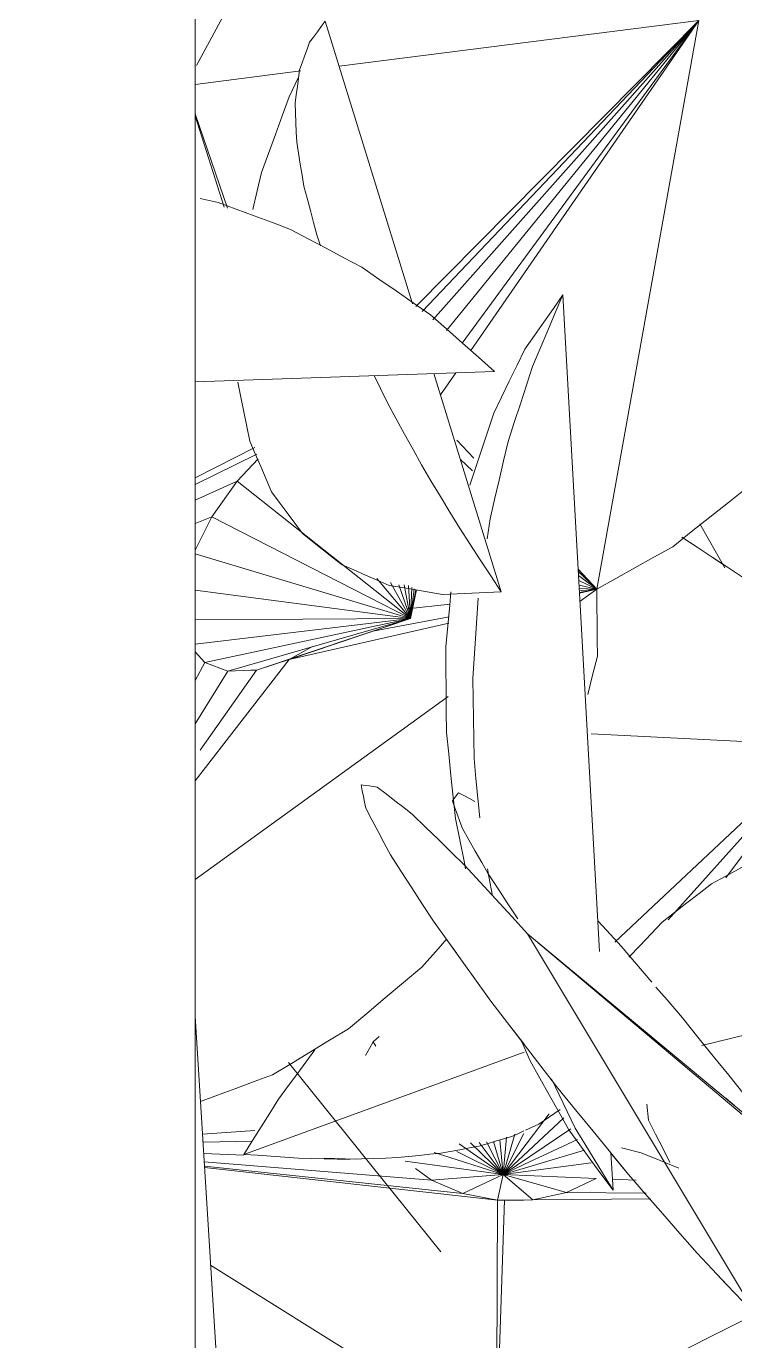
# Model space of a CAD drawing. Header units: metres. Extents: x -18.34 to -13.25, y -25.49 to -16.26.
# Drawn here: x -14.6005 to -14.5565, y -21.3096 to -21.2281 of the extents above; entities that cross this region are included whole.
import ezdxf

# ---------------------------------------------------------------- set-up
doc = ezdxf.new("R2010")
doc.units = ezdxf.units.M
for name, color, linetype, lineweight in [('Importações nas famílias', 7, 'Continuous', 5), ('Quadro estrutural', 7, 'Continuous', 5), ('Vegetação', 7, 'Continuous', 5)]:
    doc.layers.add(name, color=color, linetype=linetype, lineweight=lineweight)

# ---------------------------------------------------------------- blocks, each defined once
blk = doc.blocks.new('Tram - Tram-V1-Pavimento 02 - Executivo')
at = {"layer": 'Quadro estrutural'}
blk.add_line((3.386424, 0.05), (3.807143, 0.05), dxfattribs=at)
blk = doc.blocks.new('Planta_pergolado_12200 - plantas pergolado_skp_Component_12-V247-Pavimento 02 - Executivo')
at = {"layer": 'Importações nas famílias', "color": 9}
blk.add_line((0.163579, 0.077889), (0.162834, 0.077325), dxfattribs=at)
at = {"layer": 'Importações nas famílias', "color": 9, "flags": 128}
blk.add_lwpolyline([(0.165226, 0.078793), (0.164417, 0.078349), (0.163579, 0.077889)], dxfattribs=at)
blk = doc.blocks.new('Planta_pergolado_12200 - plantas pergolado_skp_Component_17-V248-Pavimento 02 - Executivo')
at = {"layer": 'Importações nas famílias', "color": 9}
blk.add_line((0.162618, 0.07909), (0.161993, 0.079499), dxfattribs=at)
at = {"layer": 'Importações nas famílias', "color": 9, "flags": 128}
blk.add_lwpolyline([(0.16476, 0.078644), (0.164046, 0.078793), (0.163332, 0.078942), (0.162618, 0.07909)], dxfattribs=at)
blk = doc.blocks.new('Planta_pergolado_12200 - plantas pergolado_skp_Component_16-V422-Pavimento 02 - Executivo')
for name in ['Planta_pergolado_12200 - plantas pergolado_skp_Component_17-V248-Pavimento 02 - Executivo', 'Planta_pergolado_12200 - plantas pergolado_skp_Component_12-V247-Pavimento 02 - Executivo']:
    blk.add_blockref(name, (0, 0))
blk = doc.blocks.new('Planta_pergolado_12200 - plantas pergolado_skp_-V3447-Pavimento 02 - Executivo')
blk.add_blockref('Planta_pergolado_12200 - plantas pergolado_skp_Component_16-V422-Pavimento 02 - Executivo', (-0.034859, 0.014488))
blk = doc.blocks.new('Planta_pergolado_12200 - plantas pergolado_skp_-V3448-Pavimento 02 - Executivo')
at = {"xscale": 1.254472261797389, "yscale": 1.254472261797389, "zscale": 1.254472261797389, "rotation": 44.99999999999149}
blk.add_blockref('Planta_pergolado_12200 - plantas pergolado_skp_-V3447-Pavimento 02 - Executivo', (0.101937, -0.102346), dxfattribs=at)
blk = doc.blocks.new('Planta_pergolado_12200 - plantas pergolado_skp_-V3475-Pavimento 02 - Executivo')
at = {"rotation": 89.9999999999999}
blk.add_blockref('Planta_pergolado_12200 - plantas pergolado_skp_-V3448-Pavimento 02 - Executivo', (0.274037, 0.01573), dxfattribs=at)
blk = doc.blocks.new('Planta_pergolado_12200 - plantas pergolado_skp_Component_12-V228-Pavimento 02 - Executivo')
at = {"layer": 'Importações nas famílias', "color": 9}
blk.add_line((0.136683, 0.009609), (0.142207, 0.024787), dxfattribs=at)
at = {"layer": 'Importações nas famílias', "color": 9, "flags": 128}
for points in [[(0.137562, 0.029542), (0.136817, 0.028978), (0.136073, 0.028414), (0.135328, 0.02785)], [(0.135328, 0.02785), (0.134695, 0.027195), (0.134063, 0.02654), (0.13343, 0.025885), (0.132797, 0.02523)], [(0.132797, 0.02523), (0.132291, 0.024499), (0.131784, 0.023769), (0.131278, 0.023038), (0.130772, 0.022308)], [(0.130772, 0.022308), (0.130404, 0.021519), (0.130036, 0.02073)]]:
    blk.add_lwpolyline(points, dxfattribs=at)
blk = doc.blocks.new('Planta_pergolado_12200 - plantas pergolado_skp_Component_12-V3567-Pavimento 02 - Executivo')
at = {"layer": 'Importações nas famílias', "color": 9}
for p, q in [((0.144043, 0.043789), (0.143701, 0.043467)), ((0.144287, 0.043591), (0.144043, 0.043789))]:
    blk.add_line(p, q, dxfattribs=at)
at = {"layer": 'Importações nas famílias', "color": 9, "flags": 128}
blk.add_lwpolyline([(0.144889, 0.044131), (0.144466, 0.04396), (0.144043, 0.043789)], dxfattribs=at)
blk = doc.blocks.new('Planta_pergolado_12200 - plantas pergolado_skp_Component_16-V3568-Pavimento 02 - Executivo')
for name in ['Planta_pergolado_12200 - plantas pergolado_skp_Component_12-V3567-Pavimento 02 - Executivo', 'Planta_pergolado_12200 - plantas pergolado_skp_Component_12-V228-Pavimento 02 - Executivo']:
    blk.add_blockref(name, (0, 0))
blk = doc.blocks.new('Planta_pergolado_12200 - plantas pergolado_skp_Component_12-V3582-Pavimento 02 - Executivo')
at = {"layer": 'Importações nas famílias', "color": 9}
for p, q in [((0.087886, 0.094079), (0.08735, 0.093419)), ((0.082272, 0.079301), (0.09338, 0.087619))]:
    blk.add_line(p, q, dxfattribs=at)
at = {"layer": 'Importações nas famílias', "color": 9, "flags": 128}
for points in [[(0.08735, 0.093419), (0.086892, 0.092651), (0.086434, 0.091883), (0.085977, 0.091115), (0.085519, 0.090347)], [(0.085519, 0.090347), (0.085149, 0.089489), (0.084779, 0.088631), (0.08441, 0.087773), (0.08404, 0.086915)], [(0.08404, 0.086915), (0.083767, 0.085987), (0.083495, 0.08506), (0.083222, 0.084132), (0.082949, 0.083204)], [(0.082949, 0.083204), (0.08278, 0.082228), (0.082611, 0.081253), (0.082442, 0.080277), (0.082272, 0.079301)]]:
    blk.add_lwpolyline(points, dxfattribs=at)
blk = doc.blocks.new('Planta_pergolado_12200 - plantas pergolado_skp_Component_16-V3586-Pavimento 02 - Executivo')
blk.add_blockref('Planta_pergolado_12200 - plantas pergolado_skp_Component_12-V3582-Pavimento 02 - Executivo', (0, 0))
blk = doc.blocks.new('Planta_pergolado_12200 - plantas pergolado_skp_Component_12-V3587-Pavimento 02 - Executivo')
at = {"layer": 'Importações nas famílias', "color": 9}
blk.add_line((0.121707, 0.050667), (0.111787, 0.064726), dxfattribs=at)
at = {"layer": 'Importações nas famílias', "color": 9, "flags": 128}
for points in [[(0.121707, 0.050667), (0.121563, 0.051565), (0.121418, 0.052464)], [(0.121811, 0.052134), (0.121759, 0.0514), (0.121707, 0.050667)]]:
    blk.add_lwpolyline(points, dxfattribs=at)
blk = doc.blocks.new('Planta_pergolado_12200 - plantas pergolado_skp_Component_16-V3588-Pavimento 02 - Executivo')
blk.add_blockref('Planta_pergolado_12200 - plantas pergolado_skp_Component_12-V3587-Pavimento 02 - Executivo', (0, 0))
blk = doc.blocks.new('Planta_pergolado_12200 - plantas pergolado_skp_Component_12-V3604-Pavimento 02 - Executivo')
at = {"layer": 'Importações nas famílias', "color": 9}
for q in [(0.060401, 0.089204), (0.050483, 0.061974)]:
    blk.add_line((0.050463, 0.061898), q, dxfattribs=at)
at = {"layer": 'Importações nas famílias', "color": 9, "flags": 128}
for points in [[(0.057965, 0.09361), (0.057397, 0.093298), (0.056558, 0.092838), (0.055719, 0.092378)], [(0.055719, 0.092378), (0.054975, 0.091814), (0.05423, 0.091249), (0.053485, 0.090685), (0.052741, 0.090121)], [(0.052741, 0.090121), (0.052108, 0.089466), (0.051475, 0.088811), (0.050842, 0.088156), (0.05021, 0.087501)], [(0.05021, 0.087501), (0.049703, 0.086771), (0.049197, 0.08604), (0.048691, 0.08531), (0.048184, 0.084579)], [(0.048184, 0.084579), (0.047817, 0.08379), (0.047449, 0.083002), (0.047081, 0.082213), (0.046713, 0.081424)], [(0.046713, 0.081424), (0.046492, 0.080595), (0.046272, 0.079767), (0.046051, 0.078938), (0.04583, 0.07811)], [(0.04583, 0.07811), (0.045762, 0.077261), (0.045693, 0.076412), (0.045624, 0.075563), (0.045556, 0.074714)], [(0.04732, 0.067019), (0.047613, 0.066414), (0.047997, 0.065623), (0.04838, 0.064832)], [(0.04838, 0.064832), (0.048901, 0.064099), (0.049422, 0.063365), (0.049942, 0.062632), (0.050463, 0.061898)]]:
    blk.add_lwpolyline(points, dxfattribs=at)
blk = doc.blocks.new('Planta_pergolado_12200 - plantas pergolado_skp_Component_16-V3608-Pavimento 02 - Executivo')
blk.add_blockref('Planta_pergolado_12200 - plantas pergolado_skp_Component_12-V3604-Pavimento 02 - Executivo', (0, 0))
blk = doc.blocks.new('Planta_pergolado_12200 - plantas pergolado_skp_-V3609-Pavimento 02 - Executivo')
at = {"layer": 'Importações nas famílias', "color": 9}
blk.add_line((0.109758, 0.049088), (0.109758, 0.060335), dxfattribs=at)
for name in ['Planta_pergolado_12200 - plantas pergolado_skp_Component_16-V3586-Pavimento 02 - Executivo', 'Planta_pergolado_12200 - plantas pergolado_skp_Component_16-V3608-Pavimento 02 - Executivo', 'Planta_pergolado_12200 - plantas pergolado_skp_Component_16-V3588-Pavimento 02 - Executivo']:
    blk.add_blockref(name, (0, 0))
blk = doc.blocks.new('Planta_pergolado_12200 - plantas pergolado_skp_-V3610-Pavimento 02 - Executivo')
at = {"xscale": 1.254472261797389, "yscale": 1.254472261797389, "zscale": 1.254472261797389, "rotation": 44.99999999999149}
blk.add_blockref('Planta_pergolado_12200 - plantas pergolado_skp_-V3609-Pavimento 02 - Executivo', (0.101937, -0.102346), dxfattribs=at)
blk.add_blockref('Planta_pergolado_12200 - plantas pergolado_skp_Component_16-V3568-Pavimento 02 - Executivo', (0, 0))
blk = doc.blocks.new('Planta_pergolado_12200 - plantas pergolado_skp_Component_12-V3612-Pavimento 02 - Executivo')
at = {"layer": 'Importações nas famílias', "color": 9}
blk.add_line((0.114472, 0.194732), (0.112094, 0.196441), dxfattribs=at)
at = {"layer": 'Importações nas famílias', "color": 9, "flags": 128}
for points in [[(0.104499, 0.190306), (0.105152, 0.190063), (0.105953, 0.189766)], [(0.105953, 0.189766), (0.106818, 0.189601), (0.107684, 0.189437), (0.108549, 0.189272), (0.109414, 0.189107)], [(0.113051, 0.188992), (0.113982, 0.1891), (0.114914, 0.189208), (0.115846, 0.189316), (0.116778, 0.189424)], [(0.116778, 0.189424), (0.11771, 0.189667), (0.118643, 0.189909)], [(0.109414, 0.189107), (0.110323, 0.189078), (0.111232, 0.189049), (0.112141, 0.189021), (0.113051, 0.188992)]]:
    blk.add_lwpolyline(points, dxfattribs=at)
blk = doc.blocks.new('Planta_pergolado_12200 - plantas pergolado_skp_Component_16-V3614-Pavimento 02 - Executivo')
blk.add_blockref('Planta_pergolado_12200 - plantas pergolado_skp_Component_12-V3612-Pavimento 02 - Executivo', (0, 0))
blk = doc.blocks.new('Planta_pergolado_12200 - plantas pergolado_skp_Component_12-V3630-Pavimento 02 - Executivo')
at = {"layer": 'Importações nas famílias', "color": 9}
blk.add_line((0.143692, 0.203284), (0.151361, 0.218825), dxfattribs=at)
at = {"layer": 'Importações nas famílias', "color": 9, "flags": 128}
for points in [[(0.151361, 0.218825), (0.150512, 0.218409), (0.149662, 0.217993), (0.148813, 0.217577), (0.147964, 0.217161)], [(0.151239, 0.215636), (0.151269, 0.216433), (0.1513, 0.21723), (0.15133, 0.218027), (0.151361, 0.218825)], [(0.147964, 0.217161), (0.147195, 0.216715), (0.146425, 0.216268), (0.145656, 0.215822), (0.144887, 0.215375)], [(0.150979, 0.212656), (0.151044, 0.213401), (0.151109, 0.214146), (0.151174, 0.214891), (0.151239, 0.215636)], [(0.150584, 0.20992), (0.150683, 0.210604), (0.150781, 0.211288), (0.15088, 0.211972), (0.150979, 0.212656)], [(0.150059, 0.207457), (0.15019, 0.208073), (0.150321, 0.208689), (0.150453, 0.209304), (0.150584, 0.20992)], [(0.149409, 0.205295), (0.149572, 0.205836), (0.149734, 0.206376), (0.149896, 0.206917), (0.150059, 0.207457)], [(0.148642, 0.203458), (0.148834, 0.203917), (0.149026, 0.204377), (0.149218, 0.204836), (0.149409, 0.205295)], [(0.14825, 0.202789), (0.148423, 0.203085), (0.148642, 0.203458)], [(0.147767, 0.201966), (0.147985, 0.202339), (0.148204, 0.202712)], [(0.146792, 0.200836), (0.147035, 0.201119), (0.147279, 0.201401), (0.147523, 0.201684), (0.147767, 0.201966)]]:
    blk.add_lwpolyline(points, dxfattribs=at)
blk = doc.blocks.new('Planta_pergolado_12200 - plantas pergolado_skp_Component_17-V3632-Pavimento 02 - Executivo')
at = {"layer": 'Importações nas famílias', "color": 9}
for p, q in [((0.149916, 0.218335), (0.150455, 0.221335)), ((0.150534, 0.218406), (0.150916, 0.221255)), ((0.151403, 0.21882), (0.151568, 0.221143)), ((0.151675, 0.207822), (0.152031, 0.221063)), ((0.152289, 0.221018), (0.152249, 0.205924)), ((0.152357, 0.221007), (0.15242, 0.203888)), ((0.16613, 0.203151), (0.157959, 0.22004)), ((0.150942, 0.212333), (0.151071, 0.21415)), ((0.150887, 0.203713), (0.150738, 0.209453)), ((0.151106, 0.208812), (0.151675, 0.207822)), ((0.150887, 0.203713), (0.150068, 0.207845)), ((0.150887, 0.203713), (0.151675, 0.207822)), ((0.151675, 0.207822), (0.152249, 0.205924)), ((0.150887, 0.203713), (0.149392, 0.206445)), ((0.149853, 0.206546), (0.150887, 0.203713)), ((0.149279, 0.205805), (0.150887, 0.203713)), ((0.150887, 0.203713), (0.152249, 0.205924)), ((0.152249, 0.205924), (0.15242, 0.203888)), ((0.150887, 0.203713), (0.149115, 0.204879)), ((0.14919, 0.205305), (0.150887, 0.203713)), ((0.150887, 0.203713), (0.148908, 0.204138)), ((0.149046, 0.204493), (0.150887, 0.203713)), ((0.150887, 0.203713), (0.15242, 0.203888)), ((0.15242, 0.203888), (0.152371, 0.203479)), ((0.15242, 0.203888), (0.166278, 0.202441)), ((0.150887, 0.203713), (0.14711, 0.201443)), ((0.150887, 0.203713), (0.14724, 0.200577)), ((0.150887, 0.203713), (0.147837, 0.200096)), ((0.148404, 0.202773), (0.150887, 0.203713)), ((0.150887, 0.203713), (0.14849, 0.20329)), ((0.150887, 0.203713), (0.148718, 0.203752)), ((0.150887, 0.203713), (0.148985, 0.199168)), ((0.150887, 0.203713), (0.149661, 0.198705)), ((0.150887, 0.203713), (0.150195, 0.202578)), ((0.150887, 0.203713), (0.150543, 0.198329)), ((0.150887, 0.203713), (0.151538, 0.199957)), ((0.150887, 0.203713), (0.152178, 0.201853)), ((0.152371, 0.203479), (0.152178, 0.201853)), ((0.152371, 0.203479), (0.152239, 0.202356)), ((0.166279, 0.202434), (0.152371, 0.203479)), ((0.150195, 0.202578), (0.148404, 0.199638)), ((0.152178, 0.201853), (0.151374, 0.195041)), ((0.152178, 0.201853), (0.151538, 0.199957)), ((0.157373, 0.188265), (0.166332, 0.202182)), ((0.124894, 0.201396), (0.12411, 0.187879)), ((0.151538, 0.199957), (0.150543, 0.198329)), ((0.151538, 0.199957), (0.151071, 0.19534)), ((0.136781, 0.198737), (0.12411, 0.187879)), ((0.150482, 0.197382), (0.150393, 0.19601)), ((0.135157, 0.195784), (0.12411, 0.187879)), ((0.12411, 0.187879), (0.132367, 0.192722))]:
    blk.add_line(p, q, dxfattribs=at)
at = {"layer": 'Importações nas famílias', "color": 9, "flags": 128}
blk.add_lwpolyline([(0.114902, 0.193641), (0.114421, 0.19458), (0.113939, 0.195519), (0.113457, 0.196458), (0.112976, 0.197397)], dxfattribs=at)
blk = doc.blocks.new('Planta_pergolado_12200 - plantas pergolado_skp_Component_16-V3633-Pavimento 02 - Executivo')
for name in ['Planta_pergolado_12200 - plantas pergolado_skp_Component_17-V3632-Pavimento 02 - Executivo', 'Planta_pergolado_12200 - plantas pergolado_skp_Component_12-V3630-Pavimento 02 - Executivo']:
    blk.add_blockref(name, (0, 0))
blk = doc.blocks.new('Planta_pergolado_12200 - plantas pergolado_skp_Component_17-V3647-Pavimento 02 - Executivo')
at = {"layer": 'Importações nas famílias', "color": 9, "flags": 128}
blk.add_lwpolyline([(0.114902, 0.193641), (0.114421, 0.19458), (0.113939, 0.195519), (0.113457, 0.196458), (0.112976, 0.197397)], dxfattribs=at)
blk = doc.blocks.new('Planta_pergolado_12200 - plantas pergolado_skp_Component_16-V3648-Pavimento 02 - Executivo')
blk.add_blockref('Planta_pergolado_12200 - plantas pergolado_skp_Component_17-V3647-Pavimento 02 - Executivo', (0, 0))
blk = doc.blocks.new('Planta_pergolado_12200 - plantas pergolado_skp_Component_17-V3664-Pavimento 02 - Executivo')
at = {"layer": 'Importações nas famílias', "color": 9}
for p, q in [((0.187786, 0.130871), (0.19225, 0.152901)), ((0.187979, 0.131085), (0.19225, 0.152901)), ((0.19225, 0.152901), (0.19508, 0.13239)), ((0.189761, 0.140701), (0.189866, 0.141216))]:
    blk.add_line(p, q, dxfattribs=at)
at = {"layer": 'Importações nas famílias', "color": 9, "flags": 128}
for points in [[(0.192938, 0.160543), (0.193058, 0.161047), (0.193178, 0.16155), (0.193298, 0.162054), (0.193418, 0.162558)], [(0.193418, 0.162558), (0.193548, 0.162694), (0.193677, 0.16283), (0.193806, 0.162967), (0.193936, 0.163103)], [(0.193936, 0.163103), (0.194064, 0.16286), (0.194192, 0.162617), (0.194319, 0.162374), (0.194447, 0.162131)], [(0.194447, 0.162131), (0.194563, 0.16153), (0.194678, 0.160928), (0.194793, 0.160327), (0.194909, 0.159725)], [(0.192537, 0.157229), (0.192638, 0.158058), (0.192738, 0.158886), (0.192838, 0.159714), (0.192938, 0.160543)], [(0.190319, 0.159201), (0.19043, 0.159466), (0.190541, 0.159732), (0.190652, 0.159998)], [(0.190652, 0.159998), (0.190766, 0.159968), (0.19088, 0.159938), (0.190994, 0.159909), (0.191108, 0.159879)], [(0.191108, 0.159879), (0.191218, 0.159555), (0.191327, 0.159232), (0.191437, 0.158909), (0.191546, 0.158585)], [(0.194909, 0.159725), (0.195002, 0.158817), (0.195095, 0.157908), (0.195188, 0.157), (0.195281, 0.156091)], [(0.191546, 0.158585), (0.191643, 0.15799), (0.191741, 0.157395), (0.191838, 0.1568), (0.191935, 0.156205)], [(0.19225, 0.152901), (0.192322, 0.153983), (0.192393, 0.155065), (0.192465, 0.156147), (0.192537, 0.157229)], [(0.191935, 0.156205), (0.192014, 0.155379), (0.192092, 0.154553), (0.192171, 0.153727)], [(0.195281, 0.156091), (0.195343, 0.154953), (0.195406, 0.153815), (0.195469, 0.152678), (0.195531, 0.15154)], [(0.189237, 0.149742), (0.189296, 0.150713), (0.189334, 0.151331)], [(0.195531, 0.15154), (0.195558, 0.150269), (0.195585, 0.148999), (0.195612, 0.147729), (0.195639, 0.146459)], [(0.189172, 0.147559), (0.189204, 0.14865), (0.189237, 0.149742)], [(0.189107, 0.145375), (0.189139, 0.146467), (0.189163, 0.147253)], [(0.195639, 0.146459), (0.195628, 0.145165), (0.195617, 0.143872), (0.195606, 0.142578), (0.195596, 0.141284)], [(0.189095, 0.140822), (0.189098, 0.14196), (0.189101, 0.143098), (0.189104, 0.144237), (0.189107, 0.145375)], [(0.195596, 0.141284), (0.195548, 0.140077), (0.1955, 0.13887), (0.195452, 0.137664), (0.195403, 0.136457)], [(0.195403, 0.136457), (0.195323, 0.13544), (0.195242, 0.134423), (0.195161, 0.133406), (0.19508, 0.13239)]]:
    blk.add_lwpolyline(points, dxfattribs=at)
blk = doc.blocks.new('Planta_pergolado_12200 - plantas pergolado_skp_Component_16-V3665-Pavimento 02 - Executivo')
blk.add_blockref('Planta_pergolado_12200 - plantas pergolado_skp_Component_17-V3664-Pavimento 02 - Executivo', (0, 0))
blk = doc.blocks.new('Planta_pergolado_12200 - plantas pergolado_skp_Component_17-V3681-Pavimento 02 - Executivo')
at = {"layer": 'Importações nas famílias', "color": 9}
for p, q in [((0.195343, 0.154953), (0.195382, 0.154242)), ((0.195406, 0.153815), (0.195469, 0.152678)), ((0.195487, 0.152338), (0.195531, 0.15154)), ((0.195606, 0.142568), (0.195596, 0.141284))]:
    blk.add_line(p, q, dxfattribs=at)
at = {"layer": 'Importações nas famílias', "color": 9, "flags": 128}
for points in [[(0.195531, 0.15154), (0.195558, 0.150269), (0.195585, 0.149018)], [(0.195596, 0.141284), (0.195548, 0.140077), (0.1955, 0.13887), (0.195452, 0.137664), (0.195403, 0.136457)], [(0.195403, 0.136457), (0.195323, 0.13544), (0.195249, 0.134521)]]:
    blk.add_lwpolyline(points, dxfattribs=at)
blk = doc.blocks.new('Planta_pergolado_12200 - plantas pergolado_skp_Component_16-V3682-Pavimento 02 - Executivo')
blk.add_blockref('Planta_pergolado_12200 - plantas pergolado_skp_Component_17-V3681-Pavimento 02 - Executivo', (0, 0))
blk = doc.blocks.new('Planta_pergolado_12200 - plantas pergolado_skp_-V3686-Pavimento 02 - Executivo')
for name in ['Planta_pergolado_12200 - plantas pergolado_skp_Component_16-V3665-Pavimento 02 - Executivo', 'Planta_pergolado_12200 - plantas pergolado_skp_Component_16-V3682-Pavimento 02 - Executivo']:
    blk.add_blockref(name, (0, 0))
blk = doc.blocks.new('Planta_pergolado_12200 - plantas pergolado_skp_-V3687-Pavimento 02 - Executivo')
for name in ['Planta_pergolado_12200 - plantas pergolado_skp_Component_16-V3614-Pavimento 02 - Executivo', 'Planta_pergolado_12200 - plantas pergolado_skp_Component_16-V3633-Pavimento 02 - Executivo', 'Planta_pergolado_12200 - plantas pergolado_skp_Component_16-V3648-Pavimento 02 - Executivo']:
    blk.add_blockref(name, (0, 0))
at = {"xscale": 1.254472261797389, "yscale": 1.254472261797389, "zscale": 1.254472261797389, "rotation": 44.99999999999149}
blk.add_blockref('Planta_pergolado_12200 - plantas pergolado_skp_-V3686-Pavimento 02 - Executivo', (0.101937, -0.102346), dxfattribs=at)
blk = doc.blocks.new('Planta_pergolado_12200 - plantas pergolado_skp_Component_17-V3750-Pavimento 02 - Executivo')
at = {"layer": 'Importações nas famílias', "color": 9, "flags": 128}
blk.add_lwpolyline([(0.114267, 0.194879), (0.113939, 0.195519), (0.113457, 0.196458), (0.112976, 0.197397)], dxfattribs=at)
blk = doc.blocks.new('Planta_pergolado_12200 - plantas pergolado_skp_Component_16-V3751-Pavimento 02 - Executivo')
blk.add_blockref('Planta_pergolado_12200 - plantas pergolado_skp_Component_17-V3750-Pavimento 02 - Executivo', (0, 0))
blk = doc.blocks.new('Planta_pergolado_12200 - plantas pergolado_skp_Component_16-V3754-Pavimento 02 - Executivo')
blk.add_blockref('Planta_pergolado_12200 - plantas pergolado_skp_Component_17-V3750-Pavimento 02 - Executivo', (0, 0))
blk = doc.blocks.new('Planta_pergolado_12200 - plantas pergolado_skp_-V3780-Pavimento 02 - Executivo')
for name in ['Planta_pergolado_12200 - plantas pergolado_skp_Component_16-V3751-Pavimento 02 - Executivo', 'Planta_pergolado_12200 - plantas pergolado_skp_Component_16-V3754-Pavimento 02 - Executivo']:
    blk.add_blockref(name, (0, 0))
blk = doc.blocks.new('Planta_pergolado_12200 - plantas pergolado_skp_-V3781-Pavimento 02 - Executivo')
at = {"rotation": 89.9999999999999}
for name, p in [('Planta_pergolado_12200 - plantas pergolado_skp_-V3610-Pavimento 02 - Executivo', (0.52797, 0.01573)), ('Planta_pergolado_12200 - plantas pergolado_skp_-V3687-Pavimento 02 - Executivo', (0.696245, 0.01573)), ('Planta_pergolado_12200 - plantas pergolado_skp_-V3780-Pavimento 02 - Executivo', (0.696245, 0.01573))]:
    blk.add_blockref(name, p, dxfattribs=at)
blk = doc.blocks.new('Planta_pergolado_12200 - plantas pergolado_skp_Component_12-V3878-Pavimento 02 - Executivo')
at = {"layer": 'Importações nas famílias', "color": 9}
for p, q in [((-0.267413, -0.165639), (-0.266182, -0.165823)), ((-0.298637, -0.167804), (-0.299817, -0.168305)), ((-0.293028, -0.172625), (-0.252276, -0.17034)), ((-0.307838, -0.173456), (-0.305496, -0.173324))]:
    blk.add_line(p, q, dxfattribs=at)
at = {"layer": 'Importações nas famílias', "color": 9, "flags": 128}
for points in [[(-0.279428, -0.163118), (-0.280766, -0.163258), (-0.282104, -0.163398), (-0.283442, -0.163538), (-0.28478, -0.163678)], [(-0.274114, -0.16308), (-0.275442, -0.163089), (-0.276771, -0.163099), (-0.2781, -0.163108), (-0.279428, -0.163118)], [(-0.270714, -0.163401), (-0.271538, -0.163323), (-0.272826, -0.163201), (-0.274114, -0.16308)], [(-0.28478, -0.163678), (-0.286096, -0.163945), (-0.287412, -0.164213), (-0.287888, -0.16431)], [(-0.281054, -0.164831), (-0.27981, -0.164812), (-0.278567, -0.164793), (-0.277324, -0.164775), (-0.27608, -0.164756)], [(-0.27608, -0.164756), (-0.274836, -0.164839), (-0.273592, -0.164922), (-0.272348, -0.165005), (-0.271105, -0.165088)], [(-0.25962, -0.166051), (-0.260738, -0.165679), (-0.261856, -0.165307), (-0.262974, -0.164936), (-0.264092, -0.164564)], [(-0.284741, -0.165191), (-0.283512, -0.165071), (-0.282283, -0.164951), (-0.281054, -0.164831)], [(-0.289573, -0.165971), (-0.288372, -0.165751), (-0.287888, -0.165662)], [(-0.266182, -0.165823), (-0.264979, -0.166105), (-0.263775, -0.166388), (-0.262572, -0.16667), (-0.261368, -0.166952)], [(-0.25565, -0.167991), (-0.256643, -0.167506), (-0.257635, -0.167021), (-0.258628, -0.166536), (-0.25962, -0.166051)], [(-0.261368, -0.166952), (-0.260205, -0.16733), (-0.259042, -0.167708), (-0.257878, -0.168086), (-0.256715, -0.168464)], [(-0.252276, -0.17034), (-0.253119, -0.169753), (-0.253963, -0.169166), (-0.254807, -0.168579), (-0.25565, -0.167991)], [(-0.299817, -0.168305), (-0.300888, -0.168905), (-0.301958, -0.169506), (-0.303028, -0.170107), (-0.304098, -0.170708)], [(-0.256715, -0.168464), (-0.255605, -0.168933), (-0.254495, -0.169402), (-0.253386, -0.169871), (-0.252276, -0.17034)], [(-0.303993, -0.171115), (-0.302954, -0.170613), (-0.301915, -0.170112), (-0.300936, -0.16964)], [(-0.304098, -0.170708), (-0.305033, -0.171395), (-0.305968, -0.172082), (-0.306903, -0.172769), (-0.307838, -0.173456)], [(-0.307838, -0.173456), (-0.306876, -0.17287), (-0.305915, -0.172285), (-0.304954, -0.1717), (-0.303993, -0.171115)]]:
    blk.add_lwpolyline(points, dxfattribs=at)
blk = doc.blocks.new('Planta_pergolado_12200 - plantas pergolado_skp_Component_12-V2932-Pavimento 02 - Executivo')
at = {"layer": 'Importações nas famílias', "color": 9}
for p, q in [((-0.238808, -0.153911), (-0.239981, -0.15335)), ((-0.252829, -0.161004), (-0.235289, -0.155594)), ((-0.249231, -0.155312), (-0.248551, -0.155074)), ((-0.270711, -0.166519), (-0.257154, -0.162338))]:
    blk.add_line(p, q, dxfattribs=at)
at = {"layer": 'Importações nas famílias', "color": 9, "flags": 128}
for points in [[(-0.257704, -0.15017), (-0.258617, -0.150357), (-0.259529, -0.150543), (-0.260441, -0.15073), (-0.261353, -0.150917)], [(-0.261353, -0.150917), (-0.262141, -0.151254), (-0.262929, -0.151592), (-0.263717, -0.15193), (-0.264504, -0.152267)], [(-0.244677, -0.151653), (-0.245825, -0.151376), (-0.246972, -0.151098)], [(-0.239981, -0.15335), (-0.241155, -0.152926), (-0.242329, -0.152502), (-0.243503, -0.152078), (-0.244677, -0.151653)], [(-0.264504, -0.152267), (-0.265149, -0.152748), (-0.265794, -0.153228), (-0.26644, -0.153709), (-0.267085, -0.15419)], [(-0.245526, -0.154274), (-0.244842, -0.154162), (-0.244158, -0.15405), (-0.243474, -0.153937), (-0.24279, -0.153825)], [(-0.24279, -0.153825), (-0.242186, -0.153803), (-0.241582, -0.15378), (-0.240978, -0.153757), (-0.240374, -0.153734)], [(-0.240374, -0.153734), (-0.239856, -0.153801), (-0.239338, -0.153868), (-0.238821, -0.153934), (-0.238303, -0.154001)], [(-0.238303, -0.154001), (-0.237878, -0.154157), (-0.237453, -0.154312), (-0.237027, -0.154468), (-0.236602, -0.154623)], [(-0.267085, -0.15419), (-0.267572, -0.154802), (-0.268059, -0.155414), (-0.268546, -0.156026), (-0.269033, -0.156639)], [(-0.248551, -0.155074), (-0.247795, -0.154874), (-0.247039, -0.154674), (-0.246282, -0.154474), (-0.245526, -0.154274)], [(-0.236602, -0.154623), (-0.236274, -0.154866), (-0.235945, -0.155109), (-0.235617, -0.155351), (-0.235289, -0.155594)], [(-0.269033, -0.156639), (-0.269351, -0.157368), (-0.269669, -0.158098), (-0.269986, -0.158828), (-0.270304, -0.159557)], [(-0.25901, -0.159482), (-0.25809, -0.159035), (-0.257282, -0.158642)], [(-0.270304, -0.159557), (-0.270445, -0.160387), (-0.270586, -0.161217), (-0.270727, -0.162047), (-0.270868, -0.162877)], [(-0.262828, -0.161565), (-0.261873, -0.161044), (-0.260919, -0.160523), (-0.259964, -0.160003), (-0.25901, -0.159482)], [(-0.266743, -0.16392), (-0.265764, -0.163331), (-0.264785, -0.162742), (-0.263807, -0.162154), (-0.262828, -0.161565)], [(-0.270868, -0.162877), (-0.270829, -0.163787), (-0.27079, -0.164698), (-0.27075, -0.165608), (-0.270711, -0.166519)], [(-0.270711, -0.166519), (-0.269719, -0.165869), (-0.268727, -0.165219), (-0.267735, -0.164569), (-0.266743, -0.16392)]]:
    blk.add_lwpolyline(points, dxfattribs=at)
blk = doc.blocks.new('Planta_pergolado_12200 - plantas pergolado_skp_Component_17-V3880-Pavimento 02 - Executivo')
at = {"layer": 'Importações nas famílias', "color": 9}
for p, q in [((-0.277203, -0.163232), (-0.28856, -0.147518)), ((-0.274913, -0.153368), (-0.28244, -0.147518)), ((-0.278896, -0.147518), (-0.27562, -0.149549)), ((-0.276201, -0.147518), (-0.275089, -0.148116)), ((-0.275089, -0.148116), (-0.274427, -0.147518)), ((-0.272357, -0.160886), (-0.273959, -0.147518)), ((-0.272357, -0.160886), (-0.272435, -0.147518)), ((-0.272357, -0.160886), (-0.270598, -0.147518)), ((-0.272357, -0.160886), (-0.268349, -0.147518)), ((-0.266046, -0.148566), (-0.268125, -0.147518)), ((-0.266046, -0.148566), (-0.266464, -0.147518)), ((-0.263835, -0.150136), (-0.265021, -0.147518)), ((-0.262163, -0.151356), (-0.264043, -0.147518)), ((-0.261757, -0.151231), (-0.263633, -0.147518)), ((-0.246889, -0.149532), (-0.241031, -0.147518)), ((-0.241168, -0.147518), (-0.246828, -0.149322)), ((-0.239216, -0.147518), (-0.238381, -0.154093)), ((-0.27556, -0.151341), (-0.280542, -0.147833)), ((-0.27562, -0.149549), (-0.275089, -0.148116)), ((-0.272357, -0.160886), (-0.275089, -0.148116)), ((-0.272357, -0.160886), (-0.266046, -0.148566)), ((-0.263835, -0.150136), (-0.266046, -0.148566)), ((-0.275572, -0.150981), (-0.27562, -0.149549)), ((-0.272357, -0.160886), (-0.27562, -0.149549)), ((-0.272357, -0.160886), (-0.263835, -0.150136)), ((-0.26245, -0.151444), (-0.263835, -0.150136)), ((-0.275572, -0.150981), (-0.27556, -0.151341)), ((-0.27556, -0.151341), (-0.272357, -0.160886)), ((-0.27556, -0.151341), (-0.274913, -0.153368)), ((-0.272357, -0.160886), (-0.274913, -0.153368)), ((-0.274913, -0.153368), (-0.274106, -0.154811)), ((-0.274913, -0.153368), (-0.272643, -0.163276)), ((-0.238081, -0.156455), (-0.235244, -0.178789)), ((-0.27226, -0.163292), (-0.273149, -0.158557)), ((-0.272357, -0.160886), (-0.269873, -0.158793)), ((-0.272357, -0.160886), (-0.270122, -0.15964)), ((-0.272357, -0.160886), (-0.270275, -0.160159)), ((-0.272357, -0.160886), (-0.270271, -0.160493)), ((-0.271479, -0.163342), (-0.271754, -0.160675)), ((-0.272357, -0.160886), (-0.270314, -0.160763)), ((-0.272357, -0.160886), (-0.270586, -0.161216)), ((-0.270526, -0.161117), (-0.272357, -0.160886)), ((-0.272357, -0.160886), (-0.270438, -0.16097)), ((-0.270589, -0.161267), (-0.272357, -0.160886)), ((-0.235244, -0.178789), (-0.252996, -0.161217)), ((-0.253826, -0.162274), (-0.235244, -0.178789)), ((-0.235244, -0.178789), (-0.253315, -0.161623)), ((-0.258482, -0.162747), (-0.257108, -0.163696)), ((-0.254497, -0.163129), (-0.235244, -0.178789)), ((-0.262418, -0.164818), (-0.261289, -0.163756)), ((-0.263202, -0.164734), (-0.262488, -0.163983)), ((-0.255736, -0.164643), (-0.235244, -0.178789)), ((-0.25527, -0.164085), (-0.235244, -0.178789)), ((-0.27054, -0.172452), (-0.269308, -0.171295)), ((-0.27054, -0.172452), (-0.26931, -0.171296)), ((-0.27054, -0.172452), (-0.269448, -0.171303)), ((-0.27054, -0.172452), (-0.271295, -0.171407)), ((-0.270786, -0.171378), (-0.27054, -0.172452)), ((-0.27054, -0.172452), (-0.270742, -0.171376)), ((-0.27054, -0.172452), (-0.270652, -0.171371)), ((-0.27054, -0.172452), (-0.269701, -0.171317)), ((-0.27054, -0.172452), (-0.270002, -0.171334)), ((-0.27054, -0.172452), (-0.270282, -0.17135)), ((-0.27054, -0.172452), (-0.270501, -0.171362)), ((-0.27054, -0.172452), (-0.235244, -0.178789))]:
    blk.add_line(p, q, dxfattribs=at)
at = {"layer": 'Importações nas famílias', "color": 9, "flags": 128}
for points in [[(-0.23425, -0.149666), (-0.235511, -0.148979), (-0.236771, -0.148293), (-0.238032, -0.147607)], [(-0.302335, -0.147851), (-0.301947, -0.148903), (-0.301526, -0.150044), (-0.301104, -0.151185), (-0.300683, -0.152326)], [(-0.300683, -0.152326), (-0.299969, -0.153504), (-0.299254, -0.154683), (-0.29854, -0.155862), (-0.297826, -0.157041)], [(-0.297826, -0.157041), (-0.296867, -0.158178), (-0.295908, -0.159314), (-0.294949, -0.160451), (-0.29399, -0.161587)], [(-0.29399, -0.161587), (-0.292852, -0.162604), (-0.292246, -0.163146)], [(-0.277073, -0.17189), (-0.275885, -0.172187), (-0.274696, -0.172484)], [(-0.274696, -0.172484), (-0.273657, -0.172476), (-0.272618, -0.172468), (-0.271579, -0.17246), (-0.27054, -0.172452)], [(-0.27054, -0.172452), (-0.269881, -0.173629), (-0.269222, -0.174807), (-0.268563, -0.175985), (-0.267904, -0.177162)], [(-0.267904, -0.177162), (-0.266989, -0.178314), (-0.266074, -0.179465), (-0.26516, -0.180617), (-0.264245, -0.181768)]]:
    blk.add_lwpolyline(points, dxfattribs=at)
blk = doc.blocks.new('Planta_pergolado_12200 - plantas pergolado_skp_Component_16-V3881-Pavimento 02 - Executivo')
for name in ['Planta_pergolado_12200 - plantas pergolado_skp_Component_17-V3880-Pavimento 02 - Executivo', 'Planta_pergolado_12200 - plantas pergolado_skp_Component_12-V2932-Pavimento 02 - Executivo', 'Planta_pergolado_12200 - plantas pergolado_skp_Component_12-V3878-Pavimento 02 - Executivo']:
    blk.add_blockref(name, (0, 0))
blk = doc.blocks.new('Planta_pergolado_12200 - plantas pergolado_skp_-V3895-Pavimento 02 - Executivo')
blk.add_blockref('Planta_pergolado_12200 - plantas pergolado_skp_Component_16-V3881-Pavimento 02 - Executivo', (0, 0))
blk = doc.blocks.new('Planta_pergolado_12200 - plantas pergolado_skp_-V3896-Pavimento 02 - Executivo')
blk.add_blockref('Planta_pergolado_12200 - plantas pergolado_skp_-V3895-Pavimento 02 - Executivo', (0, 0))
blk = doc.blocks.new('Planta_pergolado_12200 - plantas pergolado_skp_-V4061-Pavimento 02 - Executivo')
blk.add_blockref('Planta_pergolado_12200 - plantas pergolado_skp_-V3896-Pavimento 02 - Executivo', (0, 0))
blk = doc.blocks.new('Planta_pergolado_12200 - Planta_pergolado_12200-V4294-Pavimento 02 - Executivo')
blk.add_blockref('Planta_pergolado_12200 - plantas pergolado_skp_-V4061-Pavimento 02 - Executivo', (0, 0))
at = {"xscale": 1.068436298615139, "yscale": 1.068436298615139, "zscale": 1.068436298615139, "rotation": 83.79999999999607}
blk.add_blockref('Planta_pergolado_12200 - plantas pergolado_skp_-V3475-Pavimento 02 - Executivo', (-0.167087, -0.38397), dxfattribs=at)
at = {"extrusion": (0, 0, -1), "xscale": 1.068436298615139, "yscale": 1.068436298615139, "zscale": 1.068436298615139, "rotation": 276.200000000004}
blk.add_blockref('Planta_pergolado_12200 - plantas pergolado_skp_-V3781-Pavimento 02 - Executivo', (0.073046, 0.337289), dxfattribs=at)

msp = doc.modelspace()

# ---------------------------------------------------------------- block references
at = {"layer": 'Quadro estrutural', "rotation": 270}
msp.add_blockref('Tram - Tram-V1-Pavimento 02 - Executivo', (-14.64, -17.561243), dxfattribs=at)
at = {"layer": 'Vegetação', "color": 9, "rotation": 89.99999999999997}
msp.add_blockref('Planta_pergolado_12200 - Planta_pergolado_12200-V4294-Pavimento 02 - Executivo', (-14.737518, -20.992449), dxfattribs=at)

doc.saveas('drawing.dxf')
